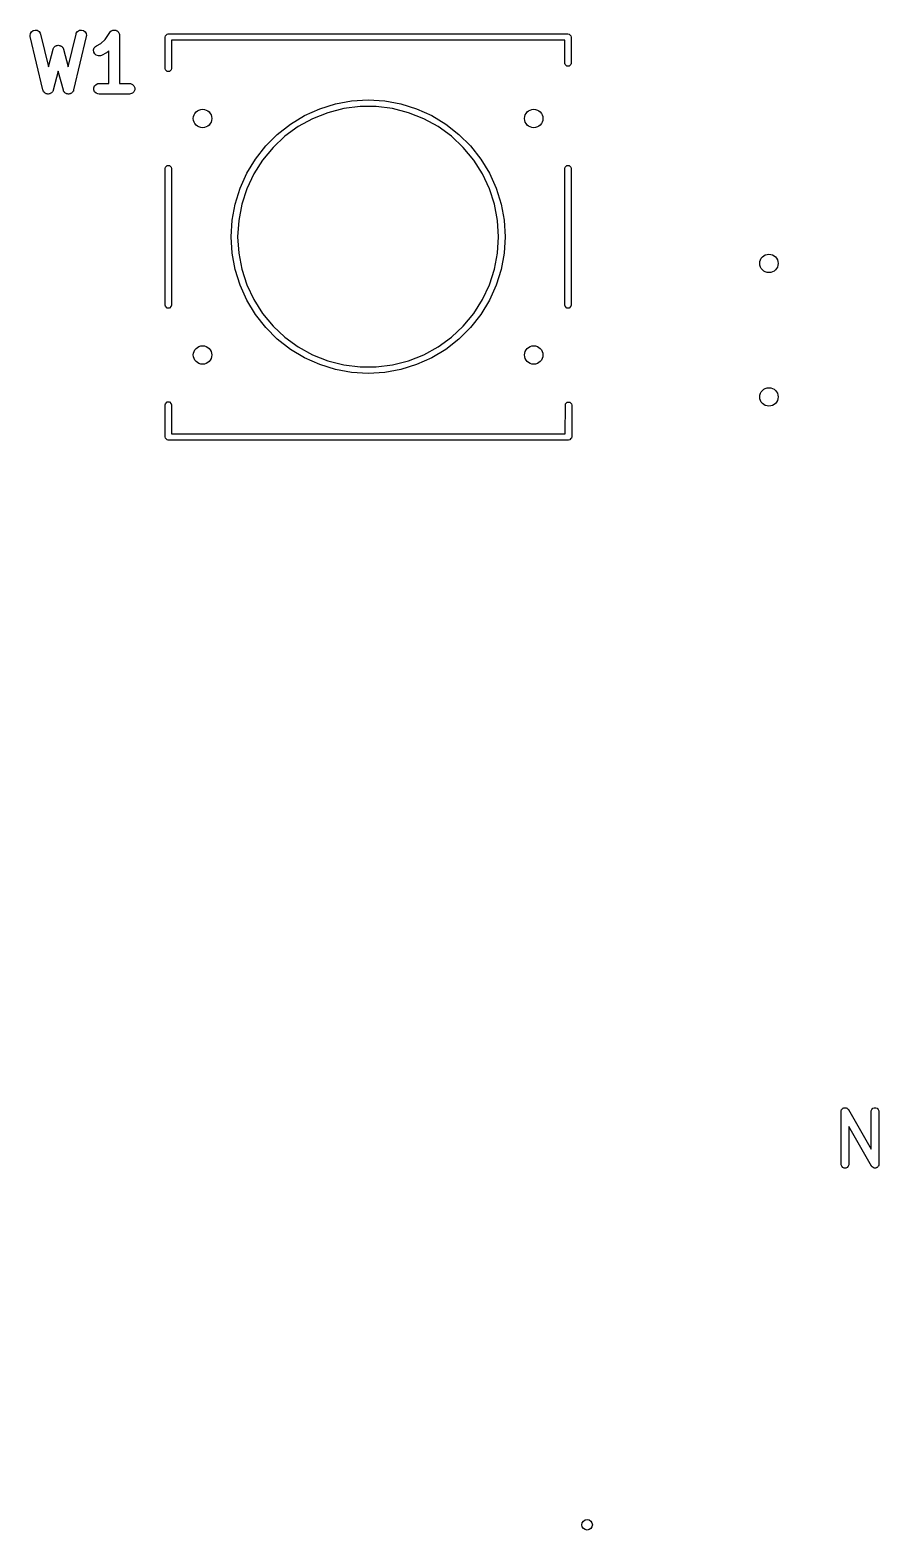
# Model space of a CAD drawing. Extents: x 0.28 to 3.32, y 0.21 to 2.59.
# Drawn here: x 2.017 to 2.652, y 1.421 to 2.545 of the extents above; entities that cross this region are included whole.
import ezdxf

# ---------------------------------------------------------------- set-up
doc = ezdxf.new("R2010")
doc.units = 0
doc.header["$MEASUREMENT"] = 0
doc.layers.add('BLACK', color=7, linetype='CONTINUOUS')

msp = doc.modelspace()

# ---------------------------------------------------------------- linework, layer by layer
at = {"layer": 'BLACK', "linetype": 'CONTINUOUS'}
for p, q in [((2.0169, 2.5408), (2.0171, 2.5423)), ((2.017, 2.54), (2.0169, 2.5408)), ((2.0171, 2.5423), (2.0179, 2.5436)), ((2.0179, 2.5436), (2.0192, 2.5445)), ((2.0192, 2.5445), (2.0207, 2.5449)), ((2.0207, 2.5449), (2.0222, 2.5447)), ((2.0222, 2.5447), (2.0236, 2.5438)), ((2.0236, 2.5438), (2.0245, 2.5426)), ((2.0245, 2.5426), (2.0247, 2.5418)), ((2.0247, 2.5418), (2.0306, 2.5173)), ((2.0454, 2.5173), (2.0513, 2.5418)), ((2.0513, 2.5418), (2.0515, 2.5426)), ((2.0515, 2.5426), (2.0524, 2.5438)), ((2.0524, 2.5438), (2.0538, 2.5447)), ((2.0538, 2.5447), (2.0553, 2.5449)), ((2.0553, 2.5449), (2.0568, 2.5445)), ((2.0568, 2.5445), (2.0581, 2.5436)), ((2.0581, 2.5436), (2.0589, 2.5423)), ((2.0589, 2.5423), (2.0591, 2.5408)), ((2.0591, 2.5408), (2.059, 2.54)), ((2.073, 2.5377), (2.0766, 2.5431)), ((2.0766, 2.5431), (2.0771, 2.5437)), ((2.0766, 2.5431), (2.0766, 2.5431)), ((2.0766, 2.5431), (2.0766, 2.5431)), ((2.0766, 2.5431), (2.0766, 2.5431)), ((2.0771, 2.5437), (2.0774, 2.544)), ((2.0774, 2.544), (2.0777, 2.5442)), ((2.0777, 2.5442), (2.078, 2.5444)), ((2.078, 2.5444), (2.0784, 2.5446)), ((2.0784, 2.5446), (2.0788, 2.5447)), ((2.0788, 2.5447), (2.0791, 2.5448)), ((2.0791, 2.5448), (2.0795, 2.5448)), ((2.0795, 2.5448), (2.0799, 2.5449)), ((2.0799, 2.5449), (2.0803, 2.5448)), ((2.0803, 2.5448), (2.0807, 2.5448)), ((2.0807, 2.5448), (2.081, 2.5447)), ((2.081, 2.5447), (2.0814, 2.5446)), ((2.0814, 2.5446), (2.0818, 2.5444)), ((2.0818, 2.5444), (2.0821, 2.5442)), ((2.0821, 2.5442), (2.0824, 2.544)), ((2.0824, 2.544), (2.0827, 2.5437)), ((2.0827, 2.5437), (2.083, 2.5434)), ((2.083, 2.5434), (2.0832, 2.5431)), ((2.0832, 2.5431), (2.0834, 2.5428)), ((2.0834, 2.5428), (2.0836, 2.5424)), ((2.0836, 2.5424), (2.0837, 2.5421)), ((2.0837, 2.5421), (2.0838, 2.5417)), ((2.0838, 2.5417), (2.0839, 2.5409)), ((2.0839, 2.5409), (2.0839, 2.5409)), ((2.0839, 2.5409), (2.0839, 2.5409)), ((2.0839, 2.5409), (2.0839, 2.5409)), ((2.0839, 2.5409), (2.0839, 2.5049)), ((2.118, 2.5396), (2.1182, 2.5405)), ((2.1182, 2.5405), (2.1195, 2.5418)), ((2.1195, 2.5418), (2.1204, 2.542)), ((2.1204, 2.542), (2.4196, 2.542)), ((2.4196, 2.542), (2.4205, 2.5418)), ((2.4205, 2.5418), (2.4218, 2.5405)), ((2.4218, 2.5405), (2.422, 2.5396)), ((2.0265, 2.5), (2.017, 2.54)), ((2.0306, 2.5173), (2.0341, 2.5305)), ((2.0341, 2.5305), (2.0342, 2.5307)), ((2.0342, 2.5308), (2.0343, 2.5309)), ((2.0342, 2.5307), (2.0342, 2.5308)), ((2.0343, 2.5309), (2.0344, 2.5312)), ((2.0344, 2.5312), (2.0347, 2.5317)), ((2.0347, 2.5317), (2.035, 2.5321)), ((2.035, 2.5321), (2.0352, 2.5323)), ((2.0352, 2.5323), (2.0354, 2.5325)), ((2.0354, 2.5325), (2.0358, 2.5328)), ((2.0358, 2.5328), (2.0362, 2.5331)), ((2.0362, 2.5331), (2.0365, 2.5331)), ((2.0365, 2.5331), (2.0367, 2.5333)), ((2.0367, 2.5333), (2.0372, 2.5333)), ((2.0372, 2.5333), (2.0377, 2.5335)), ((2.0377, 2.5335), (2.038, 2.5334)), ((2.038, 2.5334), (2.0383, 2.5335)), ((2.0383, 2.5335), (2.0388, 2.5333)), ((2.0388, 2.5333), (2.0393, 2.5333)), ((2.0393, 2.5333), (2.0395, 2.5331)), ((2.0395, 2.5331), (2.0398, 2.5331)), ((2.0398, 2.5331), (2.0402, 2.5328)), ((2.0402, 2.5328), (2.0406, 2.5325)), ((2.0406, 2.5325), (2.0408, 2.5323)), ((2.0408, 2.5323), (2.041, 2.5321)), ((2.041, 2.5321), (2.0413, 2.5317)), ((2.0413, 2.5317), (2.0416, 2.5312)), ((2.0416, 2.5312), (2.0417, 2.5309)), ((2.0417, 2.5309), (2.0418, 2.5308)), ((2.0418, 2.5308), (2.0418, 2.5307)), ((2.0418, 2.5307), (2.0419, 2.5305)), ((2.0419, 2.5305), (2.0454, 2.5173)), ((2.059, 2.54), (2.0495, 2.5)), ((2.0645, 2.53), (2.065, 2.5315)), ((2.0646, 2.5284), (2.0645, 2.53)), ((2.065, 2.5315), (2.066, 2.5326)), ((2.066, 2.5326), (2.0667, 2.5331)), ((2.0667, 2.5331), (2.0699, 2.5347)), ((2.0699, 2.5347), (2.073, 2.5377)), ((2.0759, 2.5293), (2.0751, 2.5286)), ((2.0759, 2.5049), (2.0759, 2.5293)), ((2.118, 2.516), (2.118, 2.5396)), ((2.4172, 2.5372), (2.1228, 2.5372)), ((2.1228, 2.5372), (2.1228, 2.516)), ((2.4172, 2.5199), (2.4172, 2.5372)), ((2.422, 2.5396), (2.422, 2.5199)), ((2.0653, 2.527), (2.0646, 2.5284)), ((2.0665, 2.526), (2.0653, 2.527)), ((2.068, 2.5255), (2.0665, 2.526)), ((2.0695, 2.5256), (2.068, 2.5255)), ((2.0703, 2.5259), (2.0695, 2.5256)), ((2.0741, 2.5278), (2.0703, 2.5259)), ((2.0744, 2.528), (2.0741, 2.5278)), ((2.0745, 2.5281), (2.0744, 2.528)), ((2.0746, 2.5282), (2.0745, 2.5281)), ((2.0747, 2.5282), (2.0746, 2.5282)), ((2.0748, 2.5283), (2.0747, 2.5282)), ((2.0751, 2.5286), (2.0748, 2.5283)), ((2.4174, 2.519), (2.4172, 2.5199)), ((2.4187, 2.5177), (2.4174, 2.519)), ((2.4205, 2.5177), (2.4187, 2.5177)), ((2.4218, 2.519), (2.4205, 2.5177)), ((2.422, 2.5199), (2.4218, 2.519)), ((2.038, 2.514), (2.0342, 2.4999)), ((2.0418, 2.4999), (2.038, 2.514)), ((2.1182, 2.5151), (2.118, 2.516)), ((2.1195, 2.5138), (2.1182, 2.5151)), ((2.1213, 2.5138), (2.1195, 2.5138)), ((2.1226, 2.5151), (2.1213, 2.5138)), ((2.1228, 2.516), (2.1226, 2.5151)), ((2.0266, 2.4997), (2.0265, 2.5)), ((2.0266, 2.4996), (2.0266, 2.4997)), ((2.0266, 2.4995), (2.0266, 2.4996)), ((2.0267, 2.4992), (2.0266, 2.4995)), ((2.0271, 2.4988), (2.0267, 2.4992)), ((2.0274, 2.4983), (2.0271, 2.4988)), ((2.0275, 2.4981), (2.0274, 2.4983)), ((2.0277, 2.498), (2.0275, 2.4981)), ((2.0282, 2.4977), (2.0277, 2.498)), ((2.0286, 2.4973), (2.0282, 2.4977)), ((2.0288, 2.4973), (2.0286, 2.4973)), ((2.029, 2.4972), (2.0288, 2.4973)), ((2.0296, 2.4971), (2.029, 2.4972)), ((2.0301, 2.4969), (2.0296, 2.4971)), ((2.0303, 2.4969), (2.0301, 2.4969)), ((2.0305, 2.4969), (2.0303, 2.4969)), ((2.0311, 2.497), (2.0305, 2.4969)), ((2.0317, 2.4971), (2.0311, 2.497)), ((2.0318, 2.4972), (2.0317, 2.4971)), ((2.032, 2.4973), (2.0318, 2.4972)), ((2.0325, 2.4976), (2.032, 2.4973)), ((2.033, 2.4979), (2.0325, 2.4976)), ((2.0331, 2.4981), (2.033, 2.4979)), ((2.0333, 2.4982), (2.0331, 2.4981)), ((2.0336, 2.4987), (2.0333, 2.4982)), ((2.034, 2.4991), (2.0336, 2.4987)), ((2.0341, 2.4994), (2.034, 2.4991)), ((2.0342, 2.4999), (2.0341, 2.4996)), ((2.0341, 2.4996), (2.0341, 2.4995)), ((2.0341, 2.4995), (2.0341, 2.4994)), ((2.0419, 2.4996), (2.0418, 2.4999)), ((2.0419, 2.4995), (2.0419, 2.4996)), ((2.0419, 2.4994), (2.0419, 2.4995)), ((2.042, 2.4991), (2.0419, 2.4994)), ((2.0424, 2.4987), (2.042, 2.4991)), ((2.0427, 2.4982), (2.0424, 2.4987)), ((2.0429, 2.4981), (2.0427, 2.4982)), ((2.043, 2.4979), (2.0429, 2.4981)), ((2.0435, 2.4976), (2.043, 2.4979)), ((2.044, 2.4973), (2.0435, 2.4976)), ((2.0442, 2.4972), (2.044, 2.4973)), ((2.0443, 2.4971), (2.0442, 2.4972)), ((2.0449, 2.497), (2.0443, 2.4971)), ((2.0455, 2.4969), (2.0449, 2.497)), ((2.0457, 2.4969), (2.0455, 2.4969)), ((2.0459, 2.4969), (2.0457, 2.4969)), ((2.0464, 2.4971), (2.0459, 2.4969)), ((2.047, 2.4972), (2.0464, 2.4971)), ((2.0472, 2.4973), (2.047, 2.4972)), ((2.0474, 2.4973), (2.0472, 2.4973)), ((2.0478, 2.4977), (2.0474, 2.4973)), ((2.0483, 2.498), (2.0478, 2.4977)), ((2.0485, 2.4981), (2.0483, 2.498)), ((2.0486, 2.4983), (2.0485, 2.4981)), ((2.0489, 2.4988), (2.0486, 2.4983)), ((2.0493, 2.4992), (2.0489, 2.4988)), ((2.0494, 2.4995), (2.0493, 2.4992)), ((2.0495, 2.5), (2.0494, 2.4997)), ((2.0494, 2.4997), (2.0494, 2.4996)), ((2.0494, 2.4996), (2.0494, 2.4995)), ((2.0646, 2.5017), (2.0652, 2.5031)), ((2.0646, 2.5001), (2.0646, 2.5017)), ((2.0652, 2.4987), (2.0646, 2.5001)), ((2.0652, 2.5031), (2.0663, 2.5042)), ((2.0663, 2.4976), (2.0652, 2.4987)), ((2.0663, 2.5042), (2.0677, 2.5048)), ((2.0677, 2.497), (2.0663, 2.4976)), ((2.0677, 2.5048), (2.0685, 2.5049)), ((2.0685, 2.4969), (2.0677, 2.497)), ((2.0685, 2.5049), (2.0759, 2.5049)), ((2.0913, 2.4969), (2.0685, 2.4969)), ((2.0839, 2.5049), (2.0913, 2.5049)), ((2.0913, 2.5049), (2.0921, 2.5048)), ((2.0921, 2.497), (2.0913, 2.4969)), ((2.0921, 2.5048), (2.0936, 2.5042)), ((2.0936, 2.4976), (2.0921, 2.497)), ((2.0936, 2.5042), (2.0947, 2.5031)), ((2.0947, 2.4987), (2.0936, 2.4976)), ((2.0947, 2.5031), (2.0953, 2.5017)), ((2.0953, 2.5001), (2.0947, 2.4987)), ((2.0953, 2.5017), (2.0953, 2.5001)), ((2.2224, 2.4808), (2.2337, 2.4858)), ((2.2337, 2.4858), (2.2455, 2.4895)), ((2.2517, 2.486), (2.2398, 2.4829)), ((2.2455, 2.4895), (2.2576, 2.4918)), ((2.2639, 2.4875), (2.2517, 2.486)), ((2.2576, 2.4918), (2.27, 2.4925)), ((2.2761, 2.4875), (2.2639, 2.4875)), ((2.27, 2.4925), (2.2824, 2.4918)), ((2.2883, 2.486), (2.2761, 2.4875)), ((2.2824, 2.4918), (2.2945, 2.4895)), ((2.3002, 2.4829), (2.2883, 2.486)), ((2.2945, 2.4895), (2.3063, 2.4858)), ((2.3063, 2.4858), (2.3176, 2.4808)), ((2.202, 2.4667), (2.2118, 2.4744)), ((2.2118, 2.4744), (2.2224, 2.4808)), ((2.2284, 2.4784), (2.2177, 2.4725)), ((2.2398, 2.4829), (2.2284, 2.4784)), ((2.3116, 2.4784), (2.3002, 2.4829)), ((2.3223, 2.4725), (2.3116, 2.4784)), ((2.3176, 2.4808), (2.3282, 2.4744)), ((2.3282, 2.4744), (2.338, 2.4667)), ((2.1933, 2.458), (2.202, 2.4667)), ((2.2077, 2.4653), (2.1988, 2.4569)), ((2.2177, 2.4725), (2.2077, 2.4653)), ((2.3323, 2.4653), (2.3223, 2.4725)), ((2.3412, 2.4569), (2.3323, 2.4653)), ((2.338, 2.4667), (2.3467, 2.458)), ((2.1856, 2.4482), (2.1933, 2.458)), ((2.1988, 2.4569), (2.191, 2.4474)), ((2.349, 2.4474), (2.3412, 2.4569)), ((2.3467, 2.458), (2.3544, 2.4482)), ((2.118, 2.4412), (2.1182, 2.4421)), ((2.118, 2.3388), (2.118, 2.4412)), ((2.1182, 2.4421), (2.1195, 2.4434)), ((2.1195, 2.4434), (2.1213, 2.4434)), ((2.1213, 2.4434), (2.1226, 2.4421)), ((2.1226, 2.4421), (2.1228, 2.4412)), ((2.1228, 2.4412), (2.1228, 2.3388)), ((2.1792, 2.4376), (2.1856, 2.4482)), ((2.191, 2.4474), (2.1844, 2.4371)), ((2.3556, 2.4371), (2.349, 2.4474)), ((2.3544, 2.4482), (2.3608, 2.4376)), ((2.4172, 2.4412), (2.4174, 2.4421)), ((2.4172, 2.3388), (2.4172, 2.4412)), ((2.4174, 2.4421), (2.4187, 2.4434)), ((2.4187, 2.4434), (2.4205, 2.4434)), ((2.4205, 2.4434), (2.4218, 2.4421)), ((2.4218, 2.4421), (2.422, 2.4412)), ((2.422, 2.4412), (2.422, 2.3388)), ((2.1742, 2.4263), (2.1792, 2.4376)), ((2.1844, 2.4371), (2.1792, 2.426)), ((2.3608, 2.426), (2.3556, 2.4371)), ((2.3608, 2.4376), (2.3658, 2.4263)), ((2.1705, 2.4145), (2.1742, 2.4263)), ((2.1792, 2.426), (2.1754, 2.4143)), ((2.3646, 2.4143), (2.3608, 2.426)), ((2.3658, 2.4263), (2.3695, 2.4145)), ((2.1682, 2.4024), (2.1705, 2.4145)), ((2.1754, 2.4143), (2.1731, 2.4022)), ((2.3669, 2.4022), (2.3646, 2.4143)), ((2.3695, 2.4145), (2.3718, 2.4024)), ((2.1675, 2.39), (2.1682, 2.4024)), ((2.1731, 2.4022), (2.1723, 2.39)), ((2.3677, 2.39), (2.3669, 2.4022)), ((2.3718, 2.4024), (2.3725, 2.39)), ((2.1682, 2.3776), (2.1675, 2.39)), ((2.1723, 2.39), (2.1731, 2.3778)), ((2.3669, 2.3778), (2.3677, 2.39)), ((2.3725, 2.39), (2.3718, 2.3776)), ((2.1705, 2.3655), (2.1682, 2.3776)), ((2.1731, 2.3778), (2.1754, 2.3657)), ((2.3646, 2.3657), (2.3669, 2.3778)), ((2.3718, 2.3776), (2.3695, 2.3655)), ((2.1742, 2.3537), (2.1705, 2.3655)), ((2.1754, 2.3657), (2.1792, 2.354)), ((2.3608, 2.354), (2.3646, 2.3657)), ((2.3695, 2.3655), (2.3658, 2.3537)), ((2.1792, 2.3424), (2.1742, 2.3537)), ((2.1792, 2.354), (2.1844, 2.3429)), ((2.3556, 2.3429), (2.3608, 2.354)), ((2.3658, 2.3537), (2.3608, 2.3424)), ((2.1182, 2.3379), (2.118, 2.3388)), ((2.1195, 2.3366), (2.1182, 2.3379)), ((2.1226, 2.3379), (2.1213, 2.3366)), ((2.1228, 2.3388), (2.1226, 2.3379)), ((2.1856, 2.3318), (2.1792, 2.3424)), ((2.1844, 2.3429), (2.191, 2.3326)), ((2.349, 2.3326), (2.3556, 2.3429)), ((2.3608, 2.3424), (2.3544, 2.3318)), ((2.4174, 2.3379), (2.4172, 2.3388)), ((2.4187, 2.3366), (2.4174, 2.3379)), ((2.4218, 2.3379), (2.4205, 2.3366)), ((2.422, 2.3388), (2.4218, 2.3379)), ((2.1213, 2.3366), (2.1195, 2.3366)), ((2.1933, 2.322), (2.1856, 2.3318)), ((2.191, 2.3326), (2.1988, 2.3231)), ((2.3412, 2.3231), (2.349, 2.3326)), ((2.3544, 2.3318), (2.3467, 2.322)), ((2.4205, 2.3366), (2.4187, 2.3366)), ((2.202, 2.3133), (2.1933, 2.322)), ((2.1988, 2.3231), (2.2077, 2.3147)), ((2.3323, 2.3147), (2.3412, 2.3231)), ((2.3467, 2.322), (2.338, 2.3133)), ((2.2118, 2.3056), (2.202, 2.3133)), ((2.2077, 2.3147), (2.2177, 2.3075)), ((2.2224, 2.2992), (2.2118, 2.3056)), ((2.2177, 2.3075), (2.2284, 2.3016)), ((2.3116, 2.3016), (2.3223, 2.3075)), ((2.3282, 2.3056), (2.3176, 2.2992)), ((2.3223, 2.3075), (2.3323, 2.3147)), ((2.338, 2.3133), (2.3282, 2.3056)), ((2.2337, 2.2942), (2.2224, 2.2992)), ((2.2284, 2.3016), (2.2398, 2.2971)), ((2.2455, 2.2905), (2.2337, 2.2942)), ((2.2398, 2.2971), (2.2517, 2.294)), ((2.2517, 2.294), (2.2639, 2.2925)), ((2.2761, 2.2925), (2.2883, 2.294)), ((2.2883, 2.294), (2.3002, 2.2971)), ((2.3063, 2.2942), (2.2945, 2.2905)), ((2.3002, 2.2971), (2.3116, 2.3016)), ((2.3176, 2.2992), (2.3063, 2.2942)), ((2.2576, 2.2882), (2.2455, 2.2905)), ((2.27, 2.2875), (2.2576, 2.2882)), ((2.2639, 2.2925), (2.2761, 2.2925)), ((2.2824, 2.2882), (2.27, 2.2875)), ((2.2945, 2.2905), (2.2824, 2.2882)), ((2.118, 2.264), (2.1182, 2.2649)), ((2.118, 2.24), (2.118, 2.264)), ((2.1182, 2.2649), (2.1195, 2.2662)), ((2.1195, 2.2662), (2.1213, 2.2662)), ((2.1213, 2.2662), (2.1226, 2.2649)), ((2.1226, 2.2649), (2.1228, 2.264)), ((2.1228, 2.264), (2.1228, 2.2424)), ((2.4176, 2.2424), (2.4177, 2.2639)), ((2.4177, 2.2639), (2.4178, 2.2648)), ((2.4178, 2.2648), (2.4191, 2.2661)), ((2.4191, 2.2661), (2.4209, 2.2661)), ((2.4209, 2.2661), (2.4222, 2.2648)), ((2.4222, 2.2648), (2.4224, 2.2639)), ((2.4224, 2.2639), (2.4224, 2.24)), ((2.1182, 2.2391), (2.118, 2.24)), ((2.1195, 2.2378), (2.1182, 2.2391)), ((2.1204, 2.2376), (2.1195, 2.2378)), ((2.42, 2.2376), (2.1204, 2.2376)), ((2.1228, 2.2424), (2.4176, 2.2424)), ((2.4209, 2.2378), (2.42, 2.2376)), ((2.4215, 2.2385), (2.4209, 2.2378)), ((2.4209, 2.2378), (2.4209, 2.2378)), ((2.4209, 2.2378), (2.4209, 2.2378)), ((2.4209, 2.2378), (2.4209, 2.2378)), ((2.4222, 2.2391), (2.4215, 2.2385)), ((2.4224, 2.24), (2.4222, 2.2391)), ((2.4222, 2.2391), (2.4222, 2.2391)), ((2.4222, 2.2391), (2.4222, 2.2391)), ((2.4222, 2.2391), (2.4222, 2.2391)), ((2.624, 1.7348), (2.6241, 1.7351)), ((2.624, 1.7347), (2.624, 1.7348)), ((2.624, 1.7345), (2.624, 1.7347)), ((2.624, 1.7347), (2.624, 1.7347)), ((2.624, 1.6951), (2.624, 1.7345)), ((2.6241, 1.7351), (2.6242, 1.7354)), ((2.6242, 1.7354), (2.6243, 1.7358)), ((2.6243, 1.7358), (2.6244, 1.736)), ((2.6244, 1.736), (2.6245, 1.7361)), ((2.6245, 1.7361), (2.6248, 1.7364)), ((2.6248, 1.7364), (2.625, 1.7367)), ((2.625, 1.7367), (2.6252, 1.7368)), ((2.6252, 1.7368), (2.6253, 1.737)), ((2.6253, 1.737), (2.6257, 1.7371)), ((2.6257, 1.7371), (2.626, 1.7373)), ((2.626, 1.7373), (2.6262, 1.7373)), ((2.6262, 1.7373), (2.6264, 1.7374)), ((2.6264, 1.7374), (2.6268, 1.7374)), ((2.6268, 1.7374), (2.6272, 1.7374)), ((2.6272, 1.7374), (2.6274, 1.7374)), ((2.6274, 1.7374), (2.6275, 1.7374)), ((2.6275, 1.7374), (2.6279, 1.7372)), ((2.6279, 1.7372), (2.6283, 1.7371)), ((2.6283, 1.7371), (2.6284, 1.737)), ((2.6284, 1.737), (2.6286, 1.737)), ((2.6286, 1.737), (2.6289, 1.7367)), ((2.6289, 1.7367), (2.6292, 1.7364)), ((2.6292, 1.7364), (2.6294, 1.7362)), ((2.6294, 1.7362), (2.6294, 1.7361)), ((2.6294, 1.7361), (2.6294, 1.7361)), ((2.6294, 1.7361), (2.6295, 1.736)), ((2.6295, 1.736), (2.6465, 1.7063)), ((2.6465, 1.7345), (2.6466, 1.7351)), ((2.6465, 1.7063), (2.6465, 1.7345)), ((2.6466, 1.7351), (2.647, 1.7361)), ((2.647, 1.7361), (2.6478, 1.737)), ((2.6478, 1.737), (2.6489, 1.7374)), ((2.6489, 1.7374), (2.65, 1.7374)), ((2.65, 1.7374), (2.6511, 1.737)), ((2.6511, 1.737), (2.6519, 1.7361)), ((2.6519, 1.7361), (2.6524, 1.7351)), ((2.6524, 1.7351), (2.6524, 1.7345)), ((2.6524, 1.7345), (2.6524, 1.6951)), ((2.6469, 1.6937), (2.6299, 1.7234)), ((2.6299, 1.7234), (2.6299, 1.6951)), ((2.6241, 1.6946), (2.624, 1.6951)), ((2.6245, 1.6935), (2.6241, 1.6946)), ((2.6253, 1.6927), (2.6245, 1.6935)), ((2.6264, 1.6922), (2.6253, 1.6927)), ((2.6275, 1.6922), (2.6264, 1.6922)), ((2.6286, 1.6927), (2.6275, 1.6922)), ((2.6294, 1.6935), (2.6286, 1.6927)), ((2.6299, 1.6946), (2.6294, 1.6935)), ((2.6299, 1.6951), (2.6299, 1.6946)), ((2.647, 1.6935), (2.6469, 1.6937)), ((2.6471, 1.6934), (2.647, 1.6935)), ((2.647, 1.6935), (2.647, 1.6935)), ((2.6472, 1.6932), (2.6471, 1.6934)), ((2.6476, 1.693), (2.6472, 1.6932)), ((2.6478, 1.6927), (2.6476, 1.693)), ((2.648, 1.6926), (2.6478, 1.6927)), ((2.6482, 1.6925), (2.648, 1.6926)), ((2.6485, 1.6924), (2.6482, 1.6925)), ((2.6489, 1.6922), (2.6485, 1.6924)), ((2.6491, 1.6922), (2.6489, 1.6922)), ((2.6493, 1.6922), (2.6491, 1.6922)), ((2.6497, 1.6922), (2.6493, 1.6922)), ((2.65, 1.6922), (2.6497, 1.6922)), ((2.6502, 1.6923), (2.65, 1.6922)), ((2.6504, 1.6923), (2.6502, 1.6923)), ((2.6507, 1.6925), (2.6504, 1.6923)), ((2.6511, 1.6927), (2.6507, 1.6925)), ((2.6512, 1.6928), (2.6511, 1.6927)), ((2.6514, 1.6929), (2.6512, 1.6928)), ((2.6516, 1.6932), (2.6514, 1.6929)), ((2.6519, 1.6935), (2.6516, 1.6932)), ((2.652, 1.6937), (2.6519, 1.6935)), ((2.6521, 1.6938), (2.652, 1.6937)), ((2.6522, 1.6942), (2.6521, 1.6938)), ((2.6524, 1.6946), (2.6522, 1.6942)), ((2.6524, 1.6951), (2.6524, 1.695)), ((2.6524, 1.695), (2.6524, 1.6949)), ((2.6524, 1.6949), (2.6524, 1.6949)), ((2.6524, 1.6949), (2.6524, 1.6946))]:
    msp.add_line(p, q, dxfattribs=at)
at = {"layer": 'BLACK'}
for centre, radius in [((2.146, 2.4786), 0.00689), ((2.394, 2.4786), 0.00689), ((2.57, 2.37), 0.00689), ((2.146, 2.3014), 0.00689), ((2.394, 2.3014), 0.00689), ((2.57, 2.27), 0.00689), ((2.4339, 1.4249), 0.00394)]:
    msp.add_circle(centre, radius, dxfattribs=at)

doc.saveas('drawing.dxf')
